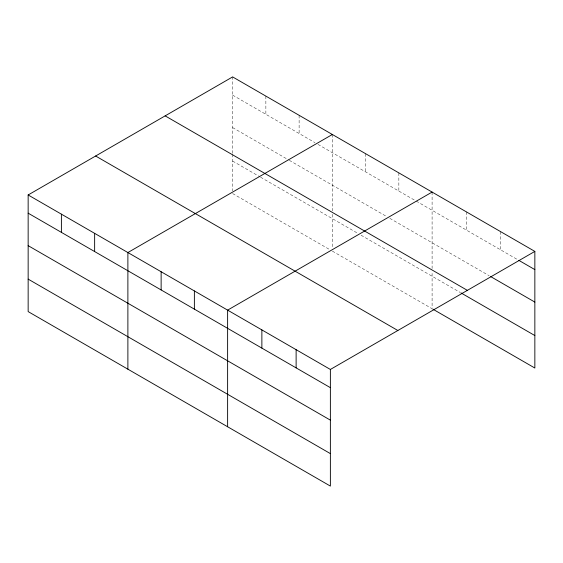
<?xml version="1.0" encoding="UTF-8"?>
<svg xmlns="http://www.w3.org/2000/svg" width="563" height="563" viewBox="0 0 563 563"><rect width="100%" height="100%" fill="white"/><g stroke="black" fill="none" stroke-linecap="round" stroke-linejoin="round"><path stroke-width="0.42" stroke-dasharray="2.81 2.11" d="M232.625 153.34L232.625 76.913M232.625 95.119L314.984 142.664M318.004 144.409L415.473 200.681M416.226 201.118L518.108 259.937M232.625 127.597L288.538 159.878M289.291 160.314L386.76 216.586M389.779 218.331L489.184 275.722M232.625 161.067L259.825 176.768M260.578 177.204L358.047 233.476M361.073 235.221L460.26 292.486M232.625 193.545L330.094 249.817M332.36 251.126L432.095 308.707L432.095 271.936M500.598 231.625L500.598 249.831M466.347 211.85L466.347 230.056M432.095 192.074L432.095 268.502M398.85 172.883L398.85 191.082M365.605 153.685L365.605 171.891M332.36 134.494L332.36 210.921M332.36 214.355L332.36 248.494M299.115 115.302L299.115 133.501M265.87 96.104L265.87 114.31M232.625 154.199L232.625 190.913"/><path stroke-width="0.84" d="M330.375 420.139L330.375 369.455L28.15 194.967L28.15 311.599L330.375 486.087L330.375 420.139L28.15 245.651M432.856 309.15L534.85 368.033L534.85 251.401L232.625 76.913L28.15 194.967M332.36 134.494L127.885 252.548L127.885 369.18M432.095 192.074L227.621 310.129L227.621 426.761M330.375 369.455L534.85 251.401M518.868 260.373L534.85 269.607M490.704 276.602L534.85 302.085M165.149 115.872L467.374 290.36M461.02 292.929L534.85 335.555M95.626 156.007L397.851 330.495M28.15 213.173L330.375 387.661M28.15 279.121L330.375 453.609M296.124 349.679L296.124 367.885M261.872 329.904L261.872 348.11M194.376 290.93L194.376 309.136M161.131 271.739L161.131 289.945M94.64 233.349L94.64 251.555M61.395 214.158L61.395 232.364"/></g></svg>
